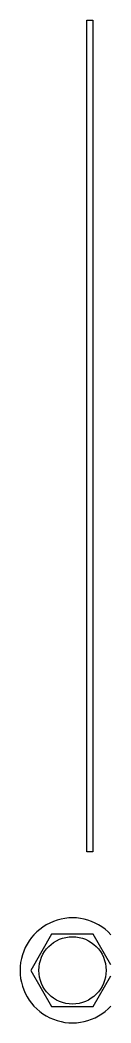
# Model space of a CAD drawing. Header units: millimetres. Extents: x 702 to 6186, y 329 to 3278.
# Drawn here: x 5821.99 to 5826.51, y 3228.08 to 3277.86 of the extents above; entities that cross this region are included whole.
import ezdxf

# ---------------------------------------------------------------- set-up
doc = ezdxf.new("R2010")
doc.units = ezdxf.units.MM
doc.layers.add('particolari', color=6, linetype='Continuous')

msp = doc.modelspace()

# ---------------------------------------------------------------- linework, layer by layer
at = {"layer": 'particolari'}
msp.add_lwpolyline([(5825.317, 3277.864), (5825.605, 3277.864), (5825.605, 3236.573), (5825.317, 3236.573)], close=True, dxfattribs=at)
for points in [[(5825.636, 3232.486), (5823.56, 3232.486), (5822.522, 3230.689), (5823.56, 3228.891), (5825.636, 3228.891), (5826.515, 3230.414)], [(5826.515, 3230.963), (5825.636, 3232.486)]]:
    msp.add_lwpolyline(points, dxfattribs=at)
msp.add_circle((5824.598, 3230.689), 1.673, dxfattribs=at)
msp.add_arc((5824.598, 3230.689), 2.609, 42.7186, 317.2814, dxfattribs=at)

doc.saveas('drawing.dxf')
